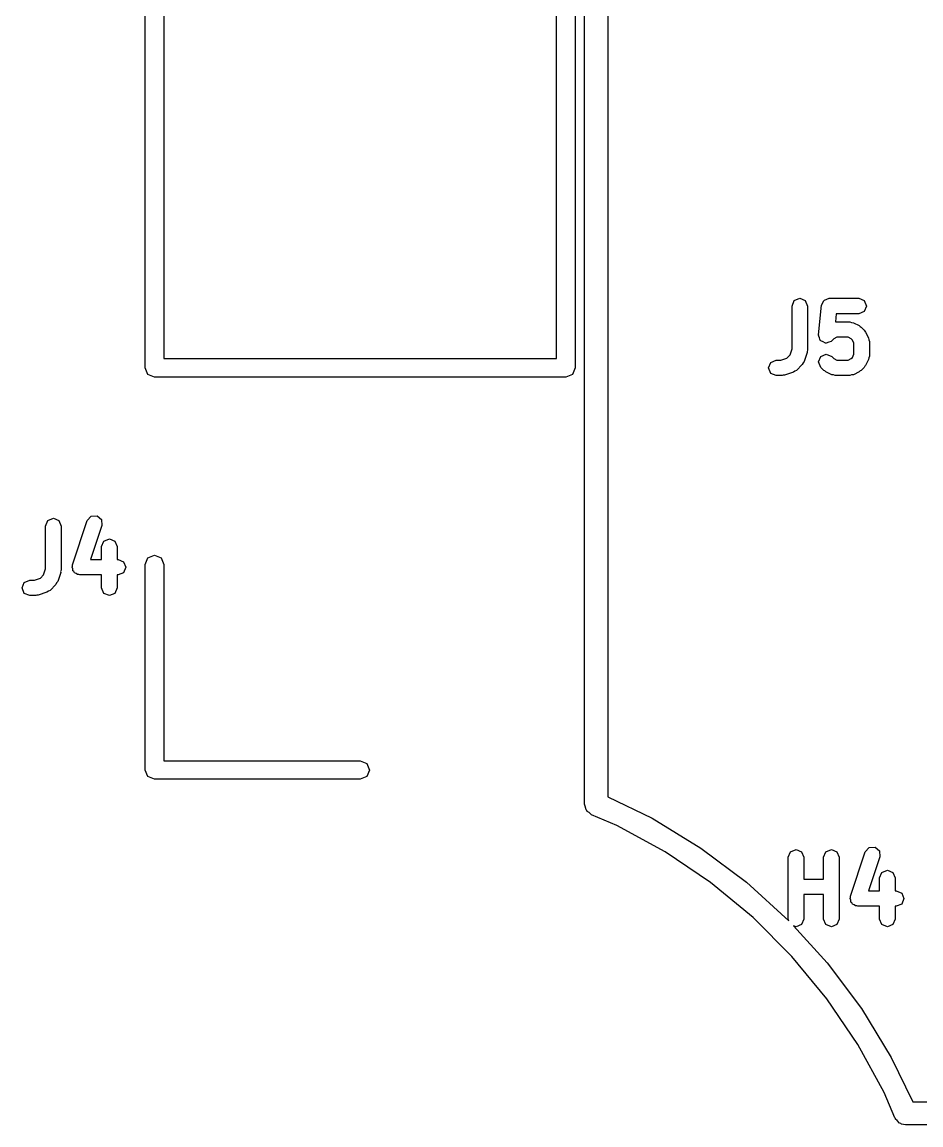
# Model space of a CAD drawing. Extents: x 83 to 120.4, y -76.4 to -39.4.
# Drawn here: x 83 to 88.81, y -73.03 to -65.9 of the extents above; entities that cross this region are included whole.
import ezdxf

# ---------------------------------------------------------------- set-up
doc = ezdxf.new("R2010")
doc.units = 0
doc.layers.add('BLACK', color=7, linetype='CONTINUOUS')

msp = doc.modelspace()

# ---------------------------------------------------------------- linework, layer by layer
at = {"layer": 'BLACK', "linetype": 'CONTINUOUS'}
for p, q in [((86.638382, -70.952618), (86.638382, -44.952618)), ((86.788382, -44.999436), (86.788382, -70.905779)), ((83.798, -68.133), (83.798, -45.213)), ((83.918, -45.273), (83.918, -68.073)), ((86.458, -68.073), (86.458, -45.273)), ((86.578, -45.213), (86.578, -68.133)), ((87.979666, -67.732847), (87.994311, -67.697492)), ((87.979666, -68.010448), (87.979666, -67.732847)), ((87.994311, -67.697492), (88.029666, -67.682847)), ((88.029666, -67.682847), (88.065021, -67.697492)), ((88.065021, -67.697492), (88.079666, -67.732847)), ((88.079666, -67.732847), (88.079666, -68.018561)), ((88.151343, -67.918348), (88.170391, -67.727872)), ((88.170391, -67.727872), (88.178348, -67.713037)), ((88.178348, -67.713037), (88.184788, -67.697492)), ((88.184788, -67.697492), (88.18723, -67.69648)), ((88.18723, -67.69648), (88.188481, -67.694149)), ((88.188481, -67.694149), (88.204597, -67.689286)), ((88.204597, -67.689286), (88.220143, -67.682847)), ((88.220143, -67.682847), (88.410619, -67.682847)), ((88.410619, -67.682847), (88.445974, -67.697492)), ((88.445974, -67.697492), (88.460619, -67.732847)), ((88.460619, -67.732847), (88.445974, -67.768202)), ((88.265392, -67.782847), (88.260154, -67.835228)), ((88.410619, -67.782847), (88.265392, -67.782847)), ((88.445974, -67.768202), (88.410619, -67.782847)), ((88.260154, -67.835228), (88.353476, -67.835228)), ((88.353476, -67.835228), (88.364228, -67.839681)), ((88.364228, -67.839681), (88.375837, -67.840507)), ((88.375837, -67.840507), (88.413932, -67.859555)), ((88.413932, -67.859555), (88.419323, -67.865771)), ((88.419323, -67.865771), (88.426925, -67.86892)), ((88.426925, -67.86892), (88.445973, -67.887967)), ((88.151095, -67.923322), (88.152106, -67.920879)), ((88.157534, -67.938868), (88.151095, -67.923322)), ((88.152106, -67.920879), (88.151343, -67.918348)), ((88.162397, -67.954985), (88.157534, -67.938868)), ((88.164727, -67.956235), (88.162397, -67.954985)), ((88.249759, -67.945369), (88.236449, -67.958679)), ((88.270041, -67.935228), (88.249759, -67.945369)), ((88.341673, -67.935228), (88.270041, -67.935228)), ((88.361953, -67.945368), (88.341673, -67.935228)), ((88.369525, -67.95294), (88.361953, -67.945368)), ((88.379666, -67.973222), (88.369525, -67.95294)), ((88.445973, -67.887967), (88.449122, -67.895569)), ((88.449122, -67.895569), (88.455341, -67.900963)), ((88.455341, -67.900963), (88.474388, -67.939059)), ((88.474388, -67.939059), (88.475212, -67.950667)), ((88.475212, -67.950667), (88.479666, -67.961419)), ((87.966917, -68.048695), (87.979666, -68.010448)), ((88.079666, -68.018561), (88.076516, -68.026163)), ((88.076516, -68.026163), (88.0771, -68.034372)), ((88.165739, -67.958677), (88.164727, -67.956235)), ((88.181284, -67.965116), (88.165739, -67.958677)), ((88.19612, -67.973075), (88.181284, -67.965116)), ((88.198651, -67.972311), (88.19612, -67.973075)), ((88.201094, -67.973323), (88.198651, -67.972311)), ((88.21664, -67.966883), (88.201094, -67.973323)), ((88.232757, -67.962021), (88.21664, -67.966883)), ((88.234007, -67.95969), (88.232757, -67.962021)), ((88.236449, -67.958679), (88.234007, -67.95969)), ((88.379666, -68.044853), (88.379666, -67.973222)), ((88.479666, -67.961419), (88.479666, -68.056657)), ((83.918, -68.073), (86.458, -68.073)), ((87.827285, -68.132847), (87.84193, -68.097492)), ((87.84193, -68.097492), (87.877285, -68.082847)), ((87.877285, -68.082847), (87.907268, -68.082847)), ((87.907268, -68.082847), (87.945514, -68.070098)), ((87.945514, -68.070098), (87.966917, -68.048695)), ((88.058053, -68.091515), (88.050427, -68.100307)), ((88.0771, -68.034372), (88.058053, -68.091515)), ((88.151095, -68.094752), (88.16574, -68.059397)), ((88.16574, -68.130107), (88.151095, -68.094752)), ((88.16574, -68.059397), (88.201095, -68.044752)), ((88.201095, -68.044752), (88.23645, -68.059397)), ((88.23645, -68.059397), (88.249758, -68.072705)), ((88.249758, -68.072705), (88.270042, -68.082847)), ((88.270042, -68.082847), (88.341673, -68.082847)), ((88.341673, -68.082847), (88.361953, -68.072707)), ((88.361953, -68.072707), (88.369524, -68.065136)), ((88.369524, -68.065136), (88.379666, -68.044853)), ((88.474387, -68.079017), (88.455341, -68.117112)), ((88.475211, -68.06741), (88.474387, -68.079017)), ((88.479666, -68.056657), (88.475211, -68.06741)), ((83.815574, -68.175426), (83.798, -68.133)), ((86.578, -68.133), (86.560426, -68.175426)), ((87.84193, -68.168202), (87.827285, -68.132847)), ((87.877285, -68.182847), (87.84193, -68.168202)), ((87.988334, -68.161234), (87.931192, -68.180281)), ((87.997126, -68.153608), (87.988334, -68.161234)), ((88.007878, -68.149155), (87.997126, -68.153608)), ((88.045974, -68.111059), (88.007878, -68.149155)), ((88.050427, -68.100307), (88.045974, -68.111059)), ((88.184788, -68.149155), (88.16574, -68.130107)), ((88.19239, -68.152303), (88.184788, -68.149155)), ((88.197783, -68.158522), (88.19239, -68.152303)), ((88.235878, -68.177568), (88.197783, -68.158522)), ((88.413931, -68.158522), (88.375836, -68.177569)), ((88.419323, -68.152304), (88.413931, -68.158522)), ((88.426926, -68.149155), (88.419323, -68.152304)), ((88.445974, -68.130107), (88.426926, -68.149155)), ((88.449122, -68.122504), (88.445974, -68.130107)), ((88.455341, -68.117112), (88.449122, -68.122504)), ((83.858, -68.193), (83.815574, -68.175426)), ((86.518, -68.193), (83.858, -68.193)), ((86.560426, -68.175426), (86.518, -68.193)), ((87.915381, -68.182847), (87.877285, -68.182847)), ((87.922983, -68.179697), (87.915381, -68.182847)), ((87.931192, -68.180281), (87.922983, -68.179697)), ((88.247484, -68.178392), (88.235878, -68.177568)), ((88.258238, -68.182847), (88.247484, -68.178392)), ((88.353476, -68.182847), (88.258238, -68.182847)), ((88.364226, -68.178393), (88.353476, -68.182847)), ((88.375836, -68.177569), (88.364226, -68.178393)), ((83.423899, -69.120389), (83.448973, -69.091479)), ((83.448973, -69.091479), (83.487144, -69.088766)), ((83.487144, -69.088766), (83.516054, -69.11384)), ((83.154666, -69.155247), (83.169311, -69.119892)), ((83.154666, -69.432848), (83.154666, -69.155247)), ((83.169311, -69.119892), (83.204666, -69.105247)), ((83.204666, -69.105247), (83.240021, -69.119892)), ((83.240021, -69.119892), (83.254666, -69.155247)), ((83.254666, -69.155247), (83.254666, -69.440961)), ((83.328661, -69.406103), (83.423899, -69.120389)), ((83.518767, -69.152011), (83.445466, -69.371914)), ((83.516054, -69.11384), (83.518767, -69.152011)), ((83.531216, -69.253225), (83.566571, -69.23858)), ((83.566571, -69.23858), (83.601926, -69.253225)), ((83.516571, -69.28858), (83.531216, -69.253225)), ((83.516571, -69.371914), (83.516571, -69.28858)), ((83.601926, -69.253225), (83.616571, -69.28858)), ((83.616571, -69.28858), (83.616571, -69.371914)), ((83.445466, -69.371914), (83.516571, -69.371914)), ((83.616571, -69.371914), (83.623714, -69.371914)), ((83.623714, -69.371914), (83.659069, -69.386559)), ((83.798, -69.403), (83.815574, -69.360574)), ((83.815574, -69.360574), (83.858, -69.343)), ((83.858, -69.343), (83.900426, -69.360574)), ((83.900426, -69.360574), (83.918, -69.403)), ((83.141917, -69.471095), (83.154666, -69.432848)), ((83.254666, -69.440961), (83.251516, -69.448563)), ((83.251516, -69.448563), (83.2521, -69.456772)), ((83.326095, -69.421914), (83.329244, -69.41431)), ((83.330549, -69.432666), (83.326095, -69.421914)), ((83.329244, -69.41431), (83.328661, -69.406103)), ((83.331374, -69.444274), (83.330549, -69.432666)), ((83.33759, -69.449665), (83.331374, -69.444274)), ((83.34074, -69.457269), (83.33759, -69.449665)), ((83.659069, -69.386559), (83.673714, -69.421914)), ((83.673714, -69.421914), (83.659069, -69.457269)), ((83.798, -70.733), (83.798, -69.403)), ((83.918, -69.403), (83.918, -70.673)), ((83.002285, -69.555247), (83.01693, -69.519892)), ((83.01693, -69.519892), (83.052285, -69.505247)), ((83.052285, -69.505247), (83.082268, -69.505247)), ((83.082268, -69.505247), (83.120514, -69.492498)), ((83.120514, -69.492498), (83.141917, -69.471095)), ((83.225427, -69.522707), (83.220974, -69.533459)), ((83.233053, -69.513915), (83.225427, -69.522707)), ((83.2521, -69.456772), (83.233053, -69.513915)), ((83.351492, -69.461722), (83.34074, -69.457269)), ((83.360284, -69.469348), (83.351492, -69.461722)), ((83.368491, -69.468764), (83.360284, -69.469348)), ((83.376095, -69.471914), (83.368491, -69.468764)), ((83.516571, -69.471914), (83.376095, -69.471914)), ((83.516571, -69.555247), (83.516571, -69.471914)), ((83.623714, -69.471914), (83.616571, -69.471914)), ((83.616571, -69.471914), (83.616571, -69.555247)), ((83.659069, -69.457269), (83.623714, -69.471914)), ((83.01693, -69.590602), (83.002285, -69.555247)), ((83.052285, -69.605247), (83.01693, -69.590602)), ((83.163334, -69.583634), (83.106192, -69.602681)), ((83.172126, -69.576008), (83.163334, -69.583634)), ((83.182878, -69.571555), (83.172126, -69.576008)), ((83.220974, -69.533459), (83.182878, -69.571555)), ((83.531216, -69.590602), (83.516571, -69.555247)), ((83.566571, -69.605247), (83.531216, -69.590602)), ((83.601926, -69.590602), (83.566571, -69.605247)), ((83.616571, -69.555247), (83.601926, -69.590602)), ((83.090381, -69.605247), (83.052285, -69.605247)), ((83.097983, -69.602097), (83.090381, -69.605247)), ((83.106192, -69.602681), (83.097983, -69.602097)), ((83.815574, -70.775426), (83.798, -70.733)), ((83.918, -70.673), (85.188, -70.673)), ((85.188, -70.673), (85.230426, -70.690574)), ((85.230426, -70.690574), (85.248, -70.733)), ((85.248, -70.733), (85.230426, -70.775426)), ((83.858, -70.793), (83.815574, -70.775426)), ((85.188, -70.793), (83.858, -70.793)), ((85.230426, -70.775426), (85.188, -70.793)), ((86.788382, -70.905779), (87.074999, -71.0451)), ((86.643311, -70.96616), (86.638382, -70.952618)), ((86.648961, -70.991024), (86.643311, -70.96616)), ((86.65395, -70.995392), (86.648961, -70.991024)), ((86.655929, -71.000827), (86.65395, -70.995392)), ((86.668355, -71.008001), (86.655929, -71.000827)), ((86.683838, -71.021555), (86.668355, -71.008001)), ((86.683838, -71.021556), (86.683838, -71.021555)), ((86.847157, -71.091542), (86.683838, -71.021556)), ((87.159016, -71.261918), (86.847157, -71.091542)), ((87.074999, -71.0451), (87.39024, -71.237327)), ((88.453042, -71.262389), (88.478116, -71.233479)), ((88.478116, -71.233479), (88.516287, -71.230766)), ((88.516287, -71.230766), (88.545197, -71.25584)), ((87.453283, -71.461146), (87.159016, -71.261918)), ((87.39024, -71.237327), (87.685797, -71.458629)), ((87.955238, -71.297247), (87.969883, -71.261892)), ((87.955238, -71.697247), (87.955238, -71.297247)), ((87.969883, -71.261892), (88.005238, -71.247247)), ((88.005238, -71.247247), (88.040593, -71.261892)), ((88.040593, -71.261892), (88.055238, -71.297247)), ((88.055238, -71.297247), (88.055238, -71.437723)), ((88.183809, -71.297247), (88.198454, -71.261892)), ((88.183809, -71.437723), (88.183809, -71.297247)), ((88.198454, -71.261892), (88.233809, -71.247247)), ((88.233809, -71.247247), (88.269164, -71.261892)), ((88.269164, -71.261892), (88.283809, -71.297247)), ((88.283809, -71.297247), (88.283809, -71.697247)), ((88.357804, -71.548103), (88.453042, -71.262389)), ((88.54791, -71.294011), (88.474609, -71.513914)), ((88.545197, -71.25584), (88.54791, -71.294011)), ((88.055238, -71.437723), (88.183809, -71.437723)), ((88.545714, -71.43058), (88.560359, -71.395225)), ((88.545714, -71.513914), (88.545714, -71.43058)), ((88.560359, -71.395225), (88.595714, -71.38058)), ((88.595714, -71.38058), (88.631069, -71.395225)), ((88.631069, -71.395225), (88.645714, -71.43058)), ((88.645714, -71.43058), (88.645714, -71.513914)), ((87.727295, -71.687423), (87.453283, -71.461146)), ((87.685797, -71.458629), (87.958997, -71.707003)), ((88.474609, -71.513914), (88.545714, -71.513914)), ((88.645714, -71.513914), (88.652857, -71.513914)), ((88.652857, -71.513914), (88.688212, -71.528559)), ((88.183809, -71.537723), (88.055238, -71.537723)), ((88.055238, -71.537723), (88.055238, -71.697247)), ((88.183809, -71.697247), (88.183809, -71.537723)), ((88.355238, -71.563914), (88.358387, -71.55631)), ((88.359692, -71.574666), (88.355238, -71.563914)), ((88.358387, -71.55631), (88.357804, -71.548103)), ((88.360517, -71.586274), (88.359692, -71.574666)), ((88.366733, -71.591665), (88.360517, -71.586274)), ((88.369883, -71.599269), (88.366733, -71.591665)), ((88.688212, -71.528559), (88.702857, -71.563914)), ((88.702857, -71.563914), (88.688212, -71.599269)), ((88.380635, -71.603722), (88.369883, -71.599269)), ((88.389427, -71.611348), (88.380635, -71.603722)), ((88.397634, -71.610764), (88.389427, -71.611348)), ((88.405238, -71.613914), (88.397634, -71.610764)), ((88.545714, -71.613914), (88.405238, -71.613914)), ((88.545714, -71.697247), (88.545714, -71.613914)), ((88.652857, -71.613914), (88.645714, -71.613914)), ((88.645714, -71.613914), (88.645714, -71.697247)), ((88.688212, -71.599269), (88.652857, -71.613914)), ((87.978577, -71.938705), (87.727295, -71.687423)), ((87.959515, -71.707573), (87.955238, -71.697247)), ((87.958997, -71.707003), (87.959515, -71.707573)), ((88.040593, -71.732602), (88.005238, -71.747247)), ((88.055238, -71.697247), (88.040593, -71.732602)), ((88.198454, -71.732602), (88.183809, -71.697247)), ((88.233809, -71.747247), (88.198454, -71.732602)), ((88.269164, -71.732602), (88.233809, -71.747247)), ((88.283809, -71.697247), (88.269164, -71.732602)), ((88.560359, -71.732602), (88.545714, -71.697247)), ((88.595714, -71.747247), (88.560359, -71.732602)), ((88.631069, -71.732602), (88.595714, -71.747247)), ((88.645714, -71.697247), (88.631069, -71.732602)), ((88.005238, -71.747247), (87.989752, -71.740832)), ((87.989752, -71.740832), (88.207371, -71.980203)), ((88.204854, -72.212717), (87.978577, -71.938705)), ((88.207371, -71.980203), (88.428673, -72.27576)), ((88.404082, -72.506984), (88.204854, -72.212717)), ((88.428673, -72.27576), (88.6209, -72.591001)), ((88.574458, -72.818843), (88.404082, -72.506984)), ((88.6209, -72.591001), (88.76022, -72.877618)), ((88.644444, -72.982162), (88.574458, -72.818843)), ((88.76022, -72.877618), (114.666543, -72.877618)), ((88.644445, -72.982162), (88.644444, -72.982162)), ((88.647678, -72.985855), (88.644445, -72.982162)), ((88.64843, -72.990118), (88.647678, -72.985855)), ((88.659654, -72.999536), (88.64843, -72.990118)), ((88.674976, -73.017039), (88.659654, -72.999536)), ((88.682569, -73.018764), (88.674976, -73.017039)), ((88.68773, -73.023095), (88.682569, -73.018764)), ((88.713382, -73.027618), (88.68773, -73.023095)), ((114.713382, -73.027618), (88.713382, -73.027618))]:
    msp.add_line(p, q, dxfattribs=at)

doc.saveas('drawing.dxf')
